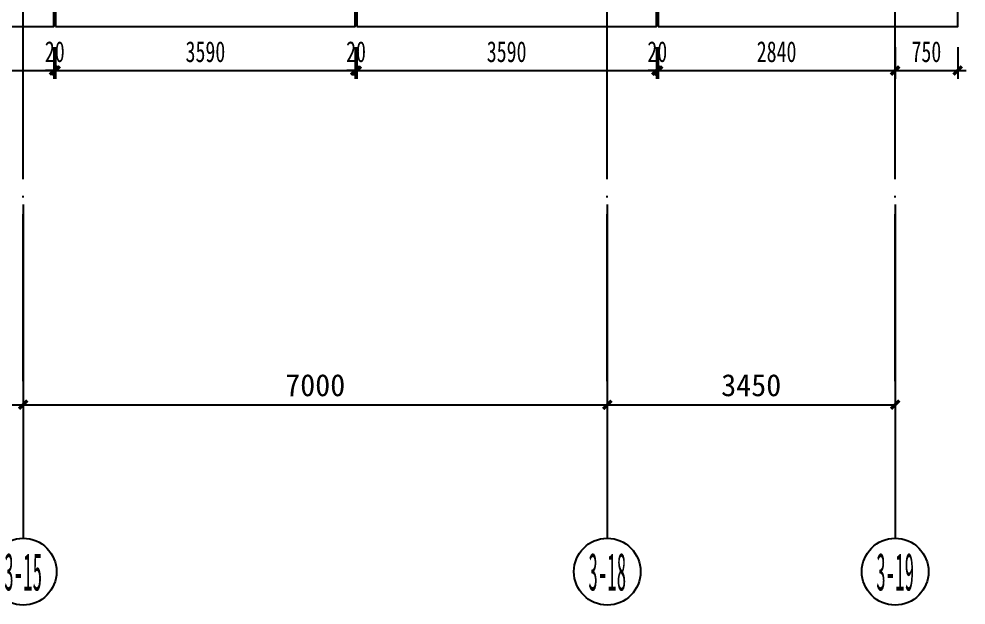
# Model space of a CAD drawing. Extents: x -3200779283 to -8106663, y 659664 to 1123462.
# Drawn here: x -8139401 to -8128050, y 998156 to 1005179 of the extents above; entities that cross this region are included whole.
import ezdxf
from ezdxf.enums import TextEntityAlignment as Align

# ---------------------------------------------------------------- set-up
doc = ezdxf.new("R2010")
doc.units = 0
doc.header["$LTSCALE"] = 1000
doc.header["$MEASUREMENT"] = 0
doc.linetypes.add('3#-轴线$0$DOTE', pattern=[2.42, 2, -0.2, 0.02, -0.2])
doc.linetypes.add('DASH', pattern=[0.35, 0.25, -0.1])
doc.layers.get('Defpoints').update_dxf_attribs({"color": 30, "linetype": 'DASH'})
for name, color, linetype in [('3#-轴线$0$3#-轴号$0$A-ANNO-AXIS-CIRC', 3, 'Continuous'), ('3#-轴线$0$3#-轴号$0$A-ANNO-AXIS-TEXT', 7, 'Continuous'), ('3#-轴线$0$3#-轴号$0$A-ANNO-DIMS', 3, 'Continuous'), ('3#-轴线$0$A-ANNO-DOTE', 10, '3#-轴线$0$DOTE'), ('3#-轴线$0$AXIS_TEXT', 7, 'Continuous'), ('3#4#5#$0$S-DIMS-SLAB', 120, 'Continuous'), ('3#4#5#$0$S-PC-SLAB', 6, 'Continuous')]:
    doc.layers.add(name, color=color, linetype=linetype)
doc.styles.add('3#-轴线$0$3#-轴号$0$_TCH_AXIS', font='')
doc.styles.add('3#-轴线$0$3#-轴号$0$_TCH_DIM_T3', font='')
doc.styles.add('3#-轴线$0$COMPLEX', font='COMPLEX')
doc.styles.add('3#4#5#$0$楷体', font='', dxfattribs={"width": 0.7})
doc.styles.get('3#-轴线$0$3#-轴号$0$_TCH_AXIS').set_extended_font_data('SimSun')
doc.styles.get('3#-轴线$0$3#-轴号$0$_TCH_DIM_T3').set_extended_font_data('SimSun')
doc.styles.get('3#4#5#$0$楷体').set_extended_font_data('KaiTi_GB2312')
doc.dimstyles.new('3#-轴线$0$3#-轴号$0$_TCH_ARCH&&100', dxfattribs={"dimtxt": 264.345992, "dimasz": 100, "dimexe": 250, "dimexo": 300, "dimgap": 100, "dimtad": 1, "dimdec": 0, "dimzin": 0, "dimdsep": 46, "dimtxsty": '3#-轴线$0$3#-轴号$0$_TCH_DIM_T3', "dimblk": '3#-轴线$0$3#-轴号$0$_ArchTick', "dimcen": 0.09, "dimclrt": 7, "dimazin": 2, "dimtfac": 1, "dimtdec": 0, "dimtix": 1, "dimtmove": 2, "dimatfit": 3, "dimfxl": 100, "dimtolj": 1, "dimtzin": 0, "dimarcsym": 0})
doc.dimstyles.new('3#4#5#$0$TSSD_100_100', dxfattribs={"dimtxt": 250, "dimasz": 100, "dimexe": 100, "dimexo": 250, "dimgap": 100, "dimtad": 1, "dimdec": 0, "dimzin": 0, "dimdsep": 46, "dimtxsty": '3#4#5#$0$楷体', "dimblk": '3#4#5#$0$_ArchTick', "dimcen": 0, "dimdle": 100, "dimclrt": 7, "dimadec": 0, "dimazin": 0, "dimtfac": 1, "dimtdec": 0, "dimtix": 1, "dimtmove": 2, "dimatfit": 3, "dimfxl": 1, "dimtolj": 1, "dimtzin": 0, "dimarcsym": 0})

# ---------------------------------------------------------------- blocks, each defined once
blk = doc.blocks.new('3#4#5#$0$_ArchTick')
at = {"color": 0, "linetype": 'ByBlock', "const_width": 0.4}
blk.add_lwpolyline([(-0.5, -0.5), (0.5, 0.5)], dxfattribs=at)
blk = doc.blocks.new('*D879')
at = {"layer": '3#4#5#$0$S-DIMS-SLAB', "color": 0, "lineweight": -2, "transparency": 16777216}
for p, q in [((186073, 317689), (186073, 317310)), ((186823, 317689), (186823, 317310)), ((185973, 317410), (186923, 317410))]:
    blk.add_line(p, q, dxfattribs=at)
at = {"layer": 'Defpoints', "color": 0, "transparency": 16777216}
for p in [(186073, 317939), (186823, 317939), (186823, 317410)]:
    blk.add_point(p, dxfattribs=at)
at = {"layer": '3#4#5#$0$S-DIMS-SLAB', "color": 0, "lineweight": -2, "transparency": 16777216, "xscale": 100, "yscale": 100, "zscale": 100, "rotation": 180}
blk.add_blockref('3#4#5#$0$_ArchTick', (186073, 317410), dxfattribs=at)
at = {"layer": '3#4#5#$0$S-DIMS-SLAB', "color": 0, "lineweight": -2, "transparency": 16777216, "xscale": 100, "yscale": 100, "zscale": 100}
blk.add_blockref('3#4#5#$0$_ArchTick', (186823, 317410), dxfattribs=at)
at = {"layer": '3#4#5#$0$S-DIMS-SLAB', "color": 7, "transparency": 16777216, "insert": (186448, 317635), "char_height": 250, "attachment_point": 5, "style": '3#4#5#$0$楷体'}
blk.add_mtext('\\A1;750', dxfattribs=at)
blk = doc.blocks.new('*D896')
at = {"layer": '3#4#5#$0$S-DIMS-SLAB', "color": 0, "lineweight": -2, "transparency": 16777216}
for p, q in [((172403, 317689), (172403, 317310)), ((175993, 317689), (175993, 317310)), ((172303, 317410), (176093, 317410))]:
    blk.add_line(p, q, dxfattribs=at)
at = {"layer": 'Defpoints', "color": 0, "transparency": 16777216}
for p in [(172403, 317939), (175993, 317939), (175993, 317410)]:
    blk.add_point(p, dxfattribs=at)
at = {"layer": '3#4#5#$0$S-DIMS-SLAB', "color": 0, "lineweight": -2, "transparency": 16777216, "xscale": 100, "yscale": 100, "zscale": 100, "rotation": 180}
blk.add_blockref('3#4#5#$0$_ArchTick', (172403, 317410), dxfattribs=at)
at = {"layer": '3#4#5#$0$S-DIMS-SLAB', "color": 0, "lineweight": -2, "transparency": 16777216, "xscale": 100, "yscale": 100, "zscale": 100}
blk.add_blockref('3#4#5#$0$_ArchTick', (175993, 317410), dxfattribs=at)
at = {"layer": '3#4#5#$0$S-DIMS-SLAB', "color": 7, "transparency": 16777216, "insert": (174198, 317635), "char_height": 250, "attachment_point": 5, "style": '3#4#5#$0$楷体'}
blk.add_mtext('\\A1;3590', dxfattribs=at)
blk = doc.blocks.new('*D897')
at = {"layer": '3#4#5#$0$S-DIMS-SLAB', "color": 0, "lineweight": -2, "transparency": 16777216}
for p, q in [((175993, 317689), (175993, 317310)), ((176013, 317689), (176013, 317310)), ((175993, 317410), (175893, 317410)), ((175993, 317410), (176013, 317410)), ((176013, 317410), (176113, 317410))]:
    blk.add_line(p, q, dxfattribs=at)
at = {"layer": 'Defpoints', "color": 0, "transparency": 16777216}
for p in [(175993, 317939), (176013, 317939), (176013, 317410)]:
    blk.add_point(p, dxfattribs=at)
at = {"layer": '3#4#5#$0$S-DIMS-SLAB', "color": 0, "lineweight": -2, "transparency": 16777216, "xscale": 100, "yscale": 100, "zscale": 100}
blk.add_blockref('3#4#5#$0$_ArchTick', (175993, 317410), dxfattribs=at)
at = {"layer": '3#4#5#$0$S-DIMS-SLAB', "color": 0, "lineweight": -2, "transparency": 16777216, "xscale": 100, "yscale": 100, "zscale": 100, "rotation": 180}
blk.add_blockref('3#4#5#$0$_ArchTick', (176013, 317410), dxfattribs=at)
at = {"layer": '3#4#5#$0$S-DIMS-SLAB', "color": 7, "transparency": 16777216, "insert": (176003, 317635), "char_height": 250, "attachment_point": 5, "style": '3#4#5#$0$楷体'}
blk.add_mtext('\\A1;20', dxfattribs=at)
blk = doc.blocks.new('*D898')
at = {"layer": '3#4#5#$0$S-DIMS-SLAB', "color": 0, "lineweight": -2, "transparency": 16777216}
for p, q in [((176013, 317689), (176013, 317310)), ((179603, 317689), (179603, 317310)), ((175913, 317410), (179703, 317410))]:
    blk.add_line(p, q, dxfattribs=at)
at = {"layer": 'Defpoints', "color": 0, "transparency": 16777216}
for p in [(176013, 317939), (179603, 317939), (179603, 317410)]:
    blk.add_point(p, dxfattribs=at)
at = {"layer": '3#4#5#$0$S-DIMS-SLAB', "color": 0, "lineweight": -2, "transparency": 16777216, "xscale": 100, "yscale": 100, "zscale": 100, "rotation": 180}
blk.add_blockref('3#4#5#$0$_ArchTick', (176013, 317410), dxfattribs=at)
at = {"layer": '3#4#5#$0$S-DIMS-SLAB', "color": 0, "lineweight": -2, "transparency": 16777216, "xscale": 100, "yscale": 100, "zscale": 100}
blk.add_blockref('3#4#5#$0$_ArchTick', (179603, 317410), dxfattribs=at)
at = {"layer": '3#4#5#$0$S-DIMS-SLAB', "color": 7, "transparency": 16777216, "insert": (177808, 317635), "char_height": 250, "attachment_point": 5, "style": '3#4#5#$0$楷体'}
blk.add_mtext('\\A1;3590', dxfattribs=at)
blk = doc.blocks.new('*D899')
at = {"layer": '3#4#5#$0$S-DIMS-SLAB', "color": 0, "lineweight": -2, "transparency": 16777216}
for p, q in [((179603, 317689), (179603, 317310)), ((179623, 317689), (179623, 317310)), ((179603, 317410), (179503, 317410)), ((179603, 317410), (179623, 317410)), ((179623, 317410), (179723, 317410))]:
    blk.add_line(p, q, dxfattribs=at)
at = {"layer": 'Defpoints', "color": 0, "transparency": 16777216}
for p in [(179603, 317939), (179623, 317939), (179623, 317410)]:
    blk.add_point(p, dxfattribs=at)
at = {"layer": '3#4#5#$0$S-DIMS-SLAB', "color": 0, "lineweight": -2, "transparency": 16777216, "xscale": 100, "yscale": 100, "zscale": 100}
blk.add_blockref('3#4#5#$0$_ArchTick', (179603, 317410), dxfattribs=at)
at = {"layer": '3#4#5#$0$S-DIMS-SLAB', "color": 0, "lineweight": -2, "transparency": 16777216, "xscale": 100, "yscale": 100, "zscale": 100, "rotation": 180}
blk.add_blockref('3#4#5#$0$_ArchTick', (179623, 317410), dxfattribs=at)
at = {"layer": '3#4#5#$0$S-DIMS-SLAB', "color": 7, "transparency": 16777216, "insert": (179613, 317635), "char_height": 250, "attachment_point": 5, "style": '3#4#5#$0$楷体'}
blk.add_mtext('\\A1;20', dxfattribs=at)
blk = doc.blocks.new('*D900')
at = {"layer": '3#4#5#$0$S-DIMS-SLAB', "color": 0, "lineweight": -2, "transparency": 16777216}
for p, q in [((179623, 317689), (179623, 317310)), ((183213, 317689), (183213, 317310)), ((179523, 317410), (183313, 317410))]:
    blk.add_line(p, q, dxfattribs=at)
at = {"layer": 'Defpoints', "color": 0, "transparency": 16777216}
for p in [(179623, 317939), (183213, 317939), (183213, 317410)]:
    blk.add_point(p, dxfattribs=at)
at = {"layer": '3#4#5#$0$S-DIMS-SLAB', "color": 0, "lineweight": -2, "transparency": 16777216, "xscale": 100, "yscale": 100, "zscale": 100, "rotation": 180}
blk.add_blockref('3#4#5#$0$_ArchTick', (179623, 317410), dxfattribs=at)
at = {"layer": '3#4#5#$0$S-DIMS-SLAB', "color": 0, "lineweight": -2, "transparency": 16777216, "xscale": 100, "yscale": 100, "zscale": 100}
blk.add_blockref('3#4#5#$0$_ArchTick', (183213, 317410), dxfattribs=at)
at = {"layer": '3#4#5#$0$S-DIMS-SLAB', "color": 7, "transparency": 16777216, "insert": (181418, 317635), "char_height": 250, "attachment_point": 5, "style": '3#4#5#$0$楷体'}
blk.add_mtext('\\A1;3590', dxfattribs=at)
blk = doc.blocks.new('*D901')
at = {"layer": '3#4#5#$0$S-DIMS-SLAB', "color": 0, "lineweight": -2, "transparency": 16777216}
for p, q in [((183213, 317689), (183213, 317310)), ((183233, 317689), (183233, 317310)), ((183213, 317410), (183113, 317410)), ((183213, 317410), (183233, 317410)), ((183233, 317410), (183333, 317410))]:
    blk.add_line(p, q, dxfattribs=at)
at = {"layer": 'Defpoints', "color": 0, "transparency": 16777216}
for p in [(183213, 317939), (183233, 317939), (183233, 317410)]:
    blk.add_point(p, dxfattribs=at)
at = {"layer": '3#4#5#$0$S-DIMS-SLAB', "color": 0, "lineweight": -2, "transparency": 16777216, "xscale": 100, "yscale": 100, "zscale": 100}
blk.add_blockref('3#4#5#$0$_ArchTick', (183213, 317410), dxfattribs=at)
at = {"layer": '3#4#5#$0$S-DIMS-SLAB', "color": 0, "lineweight": -2, "transparency": 16777216, "xscale": 100, "yscale": 100, "zscale": 100, "rotation": 180}
blk.add_blockref('3#4#5#$0$_ArchTick', (183233, 317410), dxfattribs=at)
at = {"layer": '3#4#5#$0$S-DIMS-SLAB', "color": 7, "transparency": 16777216, "insert": (183223, 317635), "char_height": 250, "attachment_point": 5, "style": '3#4#5#$0$楷体'}
blk.add_mtext('\\A1;20', dxfattribs=at)
blk = doc.blocks.new('*D862')
at = {"layer": '3#4#5#$0$S-DIMS-SLAB', "color": 0, "lineweight": -2, "transparency": 16777216}
for p, q in [((183233, 317689), (183233, 317310)), ((186073, 317689), (186073, 317310)), ((183133, 317410), (186173, 317410))]:
    blk.add_line(p, q, dxfattribs=at)
at = {"layer": 'Defpoints', "color": 0, "transparency": 16777216}
for p in [(183233, 317939), (186073, 317939), (186073, 317410)]:
    blk.add_point(p, dxfattribs=at)
at = {"layer": '3#4#5#$0$S-DIMS-SLAB', "color": 0, "lineweight": -2, "transparency": 16777216, "xscale": 100, "yscale": 100, "zscale": 100, "rotation": 180}
blk.add_blockref('3#4#5#$0$_ArchTick', (183233, 317410), dxfattribs=at)
at = {"layer": '3#4#5#$0$S-DIMS-SLAB', "color": 0, "lineweight": -2, "transparency": 16777216, "xscale": 100, "yscale": 100, "zscale": 100}
blk.add_blockref('3#4#5#$0$_ArchTick', (186073, 317410), dxfattribs=at)
at = {"layer": '3#4#5#$0$S-DIMS-SLAB', "color": 7, "transparency": 16777216, "insert": (184653, 317635), "char_height": 250, "attachment_point": 5, "style": '3#4#5#$0$楷体'}
blk.add_mtext('\\A1;2840', dxfattribs=at)
blk = doc.blocks.new('3#-轴线$0$_AXISO')
blk.add_circle((0, 0), 0.5)
at = {"layer": '3#-轴线$0$AXIS_TEXT', "style": '3#-轴线$0$COMPLEX', "width": 1.041667}
blk.add_attdef('A', text='', height=0.56, dxfattribs=at).set_placement((-0.25, -0.28), (0.25, -0.28), align=Align.FIT)
blk = doc.blocks.new('3#-轴线$0$3#-轴号$0$_ArchTick')
at = {"color": 0, "linetype": 'ByBlock', "const_width": 0.4}
blk.add_lwpolyline([(-0.5, -0.5), (0.5, 0.5)], dxfattribs=at)
blk = doc.blocks.new('*D380')
at = {"layer": '3#-轴线$0$3#-轴号$0$A-ANNO-DIMS', "color": 0, "lineweight": -2, "transparency": 16777216}
for p, q in [((24350, -15882), (24350, -16632)), ((31350, -15882), (31350, -16632)), ((24350, -16382), (31350, -16382))]:
    blk.add_line(p, q, dxfattribs=at)
at = {"layer": 'Defpoints', "color": 0, "transparency": 16777216}
for p in [(24350, -15582), (31350, -15582), (31350, -16382)]:
    blk.add_point(p, dxfattribs=at)
at = {"layer": '3#-轴线$0$3#-轴号$0$A-ANNO-DIMS', "color": 0, "lineweight": -2, "transparency": 16777216, "xscale": 100, "yscale": 100, "zscale": 100, "rotation": 180}
blk.add_blockref('3#-轴线$0$3#-轴号$0$_ArchTick', (24350, -16382), dxfattribs=at)
at = {"layer": '3#-轴线$0$3#-轴号$0$A-ANNO-DIMS', "color": 0, "lineweight": -2, "transparency": 16777216, "xscale": 100, "yscale": 100, "zscale": 100}
blk.add_blockref('3#-轴线$0$3#-轴号$0$_ArchTick', (31350, -16382), dxfattribs=at)
at = {"layer": '3#-轴线$0$3#-轴号$0$A-ANNO-DIMS', "color": 7, "transparency": 16777216, "insert": (27850, -16149), "char_height": 264.3, "attachment_point": 5, "style": '3#-轴线$0$3#-轴号$0$_TCH_DIM_T3'}
blk.add_mtext('\\A1;7000', dxfattribs=at)
blk = doc.blocks.new('*D381')
at = {"layer": '3#-轴线$0$3#-轴号$0$A-ANNO-DIMS', "color": 0, "lineweight": -2, "transparency": 16777216}
for p, q in [((31350, -15882), (31350, -16632)), ((38350, -15882), (38350, -16632)), ((31350, -16382), (38350, -16382))]:
    blk.add_line(p, q, dxfattribs=at)
at = {"layer": 'Defpoints', "color": 0, "transparency": 16777216}
for p in [(31350, -15582), (38350, -15582), (38350, -16382)]:
    blk.add_point(p, dxfattribs=at)
at = {"layer": '3#-轴线$0$3#-轴号$0$A-ANNO-DIMS', "color": 0, "lineweight": -2, "transparency": 16777216, "xscale": 100, "yscale": 100, "zscale": 100, "rotation": 180}
blk.add_blockref('3#-轴线$0$3#-轴号$0$_ArchTick', (31350, -16382), dxfattribs=at)
at = {"layer": '3#-轴线$0$3#-轴号$0$A-ANNO-DIMS', "color": 0, "lineweight": -2, "transparency": 16777216, "xscale": 100, "yscale": 100, "zscale": 100}
blk.add_blockref('3#-轴线$0$3#-轴号$0$_ArchTick', (38350, -16382), dxfattribs=at)
at = {"layer": '3#-轴线$0$3#-轴号$0$A-ANNO-DIMS', "color": 7, "transparency": 16777216, "insert": (34850, -16149), "char_height": 264.3, "attachment_point": 5, "style": '3#-轴线$0$3#-轴号$0$_TCH_DIM_T3'}
blk.add_mtext('\\A1;7000', dxfattribs=at)
blk = doc.blocks.new('*D382')
at = {"layer": '3#-轴线$0$3#-轴号$0$A-ANNO-DIMS', "color": 0, "lineweight": -2, "transparency": 16777216}
for p, q in [((38350, -15882), (38350, -16632)), ((41800, -15882), (41800, -16632)), ((38350, -16382), (41800, -16382))]:
    blk.add_line(p, q, dxfattribs=at)
at = {"layer": 'Defpoints', "color": 0, "transparency": 16777216}
for p in [(38350, -15582), (41800, -15582), (41800, -16382)]:
    blk.add_point(p, dxfattribs=at)
at = {"layer": '3#-轴线$0$3#-轴号$0$A-ANNO-DIMS', "color": 0, "lineweight": -2, "transparency": 16777216, "xscale": 100, "yscale": 100, "zscale": 100, "rotation": 180}
blk.add_blockref('3#-轴线$0$3#-轴号$0$_ArchTick', (38350, -16382), dxfattribs=at)
at = {"layer": '3#-轴线$0$3#-轴号$0$A-ANNO-DIMS', "color": 0, "lineweight": -2, "transparency": 16777216, "xscale": 100, "yscale": 100, "zscale": 100}
blk.add_blockref('3#-轴线$0$3#-轴号$0$_ArchTick', (41800, -16382), dxfattribs=at)
at = {"layer": '3#-轴线$0$3#-轴号$0$A-ANNO-DIMS', "color": 7, "transparency": 16777216, "insert": (40075, -16149), "char_height": 264.3, "attachment_point": 5, "style": '3#-轴线$0$3#-轴号$0$_TCH_DIM_T3'}
blk.add_mtext('\\A1;3450', dxfattribs=at)
blk = doc.blocks.new('3#4#5#$0$3#屋顶层悬挑板')
at = {"layer": '3#4#5#$0$S-PC-SLAB'}
for points in [[(172403.1, 317938.5), (175993.1, 317938.5), (175993.1, 318598.5), (172403.1, 318598.5)], [(176013.1, 317938.5), (179603.1, 317938.5), (179603.1, 318598.5), (176013.1, 318598.5)], [(179623.1, 317938.5), (183213.1, 317938.5), (183213.1, 318598.5), (179623.1, 318598.5)], [(183233.1, 317938.5), (186823.1, 317938.5), (186823.1, 318598.5), (183233.1, 318598.5)]]:
    blk.add_lwpolyline(points, close=True, dxfattribs=at)
at = {"layer": '3#4#5#$0$S-DIMS-SLAB'}
for base, p1, p2, picture, middle in [((175993.1, 317410.2), (172403.1, 317938.5), (175993.1, 317938.5), '*D896', (174198.1, 317635.2)), ((176013.1, 317410.2), (175993.1, 317938.5), (176013.1, 317938.5), '*D897', (176003.1, 317635.2)), ((179603.1, 317410.2), (176013.1, 317938.5), (179603.1, 317938.5), '*D898', (177808.1, 317635.2)), ((179623.1, 317410.2), (179603.1, 317938.5), (179623.1, 317938.5), '*D899', (179613.1, 317635.2)), ((183213.1, 317410.2), (179623.1, 317938.5), (183213.1, 317938.5), '*D900', (181418.1, 317635.2)), ((183233.1, 317410.2), (183213.1, 317938.5), (183233.1, 317938.5), '*D901', (183223.1, 317635.2)), ((186073.1, 317410.2), (183233.1, 317938.5), (186073.1, 317938.5), '*D862', (184653.1, 317635.2)), ((186823.1, 317410.2), (186073.1, 317938.5), (186823.1, 317938.5), '*D879', (186448.1, 317635.2))]:
    dim = blk.add_linear_dim(base=base, p1=p1, p2=p2, dimstyle='3#4#5#$0$TSSD_100_100', dxfattribs=at)
    dim.commit()
    dim.dimension.update_dxf_attribs({"geometry": picture, "text_midpoint": middle})
blk = doc.blocks.new('3#-轴线$0$3#-轴号')
at = {"layer": '3#-轴线$0$3#-轴号$0$A-ANNO-AXIS-CIRC'}
for p, q in [((31350, -13981.5), (31350, -17981.5)), ((38350, -13981.5), (38350, -17981.5)), ((41800, -13981.5), (41800, -17981.5))]:
    blk.add_line(p, q, dxfattribs=at)
ref = blk.add_blockref('3#-轴线$0$_AXISO', (31350, -18381.5), dxfattribs=dict(at, xscale=800, yscale=800, zscale=800))
ref.add_attrib('A', '3-15', dxfattribs={"layer": '3#-轴线$0$3#-轴号$0$A-ANNO-AXIS-TEXT', "height": 452.55, "style": '3#-轴线$0$3#-轴号$0$_TCH_AXIS', "width": 0.349609}).set_placement((31123.7, -18607.8), (31576.3, -18607.8), align=Align.FIT)
ref = blk.add_blockref('3#-轴线$0$_AXISO', (38350, -18381.5), dxfattribs=dict(at, xscale=800, yscale=800, zscale=800))
ref.add_attrib('A', '3-18', dxfattribs={"layer": '3#-轴线$0$3#-轴号$0$A-ANNO-AXIS-TEXT', "height": 452.55, "style": '3#-轴线$0$3#-轴号$0$_TCH_AXIS', "width": 0.349609}).set_placement((38123.7, -18607.8), (38576.3, -18607.8), align=Align.FIT)
ref = blk.add_blockref('3#-轴线$0$_AXISO', (41800, -18381.5), dxfattribs=dict(at, xscale=800, yscale=800, zscale=800))
ref.add_attrib('A', '3-19', dxfattribs={"layer": '3#-轴线$0$3#-轴号$0$A-ANNO-AXIS-TEXT', "height": 452.55, "style": '3#-轴线$0$3#-轴号$0$_TCH_AXIS', "width": 0.349609}).set_placement((41573.7, -18607.8), (42026.3, -18607.8), align=Align.FIT)
at = {"layer": '3#-轴线$0$3#-轴号$0$A-ANNO-DIMS'}
for p1, p2, picture, middle in [((24350, -15581.5), (31350, -15581.5), '*D380', (27850, -16149.3)), ((31350, -15581.5), (38350, -15581.5), '*D381', (34850, -16149.3)), ((38350, -15581.5), (41800, -15581.5), '*D382', (40075, -16149.3))]:
    dim = blk.add_aligned_dim(p1=p1, p2=p2, distance=-800, dimstyle='3#-轴线$0$3#-轴号$0$_TCH_ARCH&&100', dxfattribs=at)
    dim.commit()
    dim.dimension.update_dxf_attribs({"geometry": picture, "text_midpoint": middle})
blk = doc.blocks.new('3#-轴线')
at = {"layer": '3#-轴线$0$A-ANNO-DOTE'}
for points in [[(41800, -16100), (41800, 5500)], [(38350, -16100), (38350, -3200)], [(31350, -16100), (31350, -7100)]]:
    blk.add_lwpolyline(points, dxfattribs=at)
blk.add_blockref('3#-轴线$0$3#-轴号', (0, 0))

msp = doc.modelspace()

# ---------------------------------------------------------------- block references
msp.add_blockref('3#-轴线', (-8170700, 1016938))
at = {"layer": '3#4#5#$0$S-PC-SLAB'}
msp.add_blockref('3#4#5#$0$3#屋顶层悬挑板', (-8314974, 687150), dxfattribs=at)

doc.saveas('drawing.dxf')
